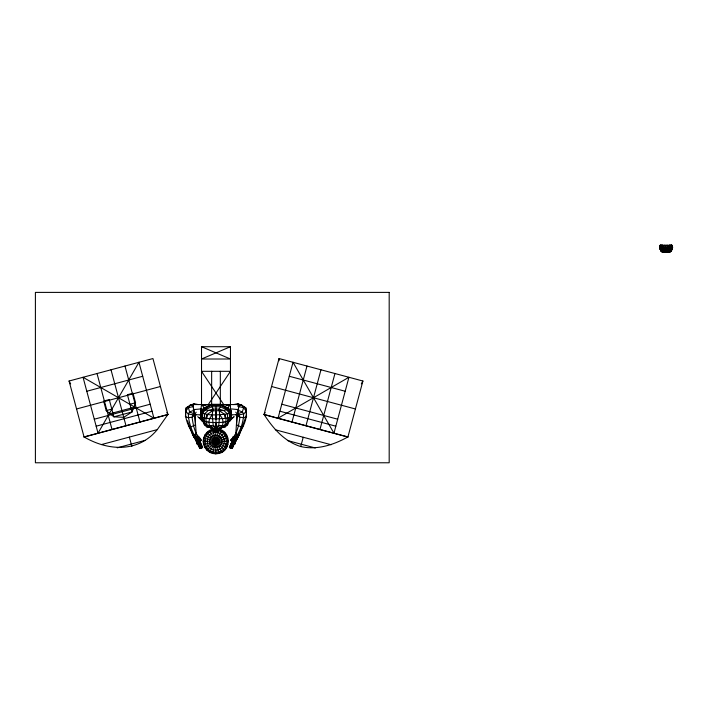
<?xml version="1.0" encoding="UTF-8"?>
<svg xmlns="http://www.w3.org/2000/svg" width="708" height="708" viewBox="0 0 708 708"><rect width="100%" height="100%" fill="white"/><g stroke="black" fill="none" stroke-linecap="round" stroke-linejoin="round"><path stroke-width="1.06" d="M215.993 431.774L215.993 404.534M210.825 404.976L201.523 404.631L200.727 411.198L201.745 412.835L203.125 420.924L204.285 424.641L207.444 425.676L215.993 426.207L215.993 422.596L223.073 422.331L228.861 420.924L230.242 412.835L231.251 411.198L230.463 408.932M201.523 408.932L200.399 415.366L202.32 417.348L205.931 418.384L215.993 418.941L215.993 410.844M199.691 444.066L201.054 448.376L201.665 448.226L201.435 447.66M233.684 404.587L237.667 403.728L241.694 405.109L245.791 407.79C249.535 422.764 236.684 434.827 232.144 448.049L230.312 448.226L230.542 447.66M661.422 248.313L662.104 251.119L661.139 251.42L659.564 247.596L659.785 245.49L660.962 245.225L662.414 249.72L663.777 251.42L667.219 252.464L664.945 252.464L665.37 249.72L664.662 245.225M661.175 248.393L661.139 251.42L659.564 247.596M238.224 410.375L242.375 411.888L243.649 413.923C243.304 423.649 239.552 434.013 232.357 440.845L231.056 440.659L231.074 439.827L236.083 433.898M240.003 405.224L241.694 405.109L243.57 407.693L242.375 411.888L238.171 413.799L239.897 417.242C238.87 425.384 236.985 433.553 231.684 439.978L231.675 440.81L231.074 439.827L232.64 440.624L231.056 440.659L231.074 439.827M230.888 440.473L232.357 440.845L234.534 437.305L237.87 434.615L239.401 434.632L246.552 414.861M242.791 425.738L242.773 426.694L240.941 426.818L236.552 424.827L237.145 415.658L239.897 417.242L243.791 417.658L246.552 416.676L245.791 407.79L242.649 406.569M279.005 360.753L279.041 358.549L362.912 381.019L347.929 436.933C333.601 444.881 317.175 450.332 300.732 446.544C284.412 441.571 273.031 428.305 264.066 414.454L279.041 358.549M660.281 249.437L659.785 245.49L660.785 245.225L660.635 245.906M207.072 417.401L207.178 414.472L212.488 410.844L223.878 410.543L227.799 409.348L227.525 407.967L223.817 406.365M220.108 404.764C222.445 403.613 219.63 408.578 219.011 409.118L219.754 414.702L218.692 426.154L215.993 428.207C206.966 429.437 200.55 420.817 201.417 412.428L204.178 408.941L211.143 404.303L220.834 404.303L227.799 408.596L230.95 412.083L231.118 415.994L229.764 419.57L228.1 421.8M204.373 422.703L201.355 418.685L201.435 416.738M210.993 404.613L212.975 409.118L212.232 414.702L213.285 426.154L215.993 428.207L220.808 427.889L227.702 424.641L229.657 417.348L229.436 413.437L226.879 409.95L220.471 406.746L211.506 406.746L205.099 409.95L202.541 413.437L202.32 417.348L203.125 420.924L208.904 422.331L215.993 422.596M232.286 444.066L230.923 448.376L231.693 448.014C232.136 442.801 237.437 439.597 237.87 434.615L235.755 434.163L237.1 414.906M227.445 415.985L227.542 414.03L223.878 410.543L219.011 409.118L212.975 409.118L208.099 410.543L204.435 414.03L204.276 421.517L205.674 425.234L215.993 429.88C224.578 428.128 231.525 421.596 230.56 412.428L227.799 408.941L220.984 404.613M227.542 414.03C219.126 414.596 209.656 416.233 201.745 412.835L204.178 409.348L210.957 405.427L221.02 405.427L227.799 409.348L230.242 412.835L227.542 414.03L227.702 421.517L226.303 425.234L215.993 426.207M231.481 414.791L237.578 414.72L239.03 404.551L192.957 404.551L194.399 414.72L200.506 414.791M219.754 414.702L222.516 418.72L223.073 422.331L222.454 425.933L220.808 427.889L224.533 425.676L225.834 421.959L226.047 418.384L224.799 414.472L219.489 410.844M233.436 438.509L233.144 442.385L230.852 447.252L229.392 447.562L232.905 439.429L239.401 434.632L239.755 432.491M222.914 406.277L227.905 407.711L231.251 411.198L231.578 415.366L230.445 418.941L228.162 421.773M215.152 431.774L214.179 428.632L214.754 429.844L217.223 429.844L217.807 428.632L216.825 431.774M187.478 420.791L192.585 434.632L197.815 442.27L196.098 440.323L197.249 443.916L197.957 444.323L197.213 444.128L197.647 443.739L197.957 444.323L197.213 444.128L196.054 440.695L196.647 440.04M662.431 252.198L662.75 249.712L661.936 247.384M663.555 252.34L663.741 250.853L661.183 250.535L661.706 252.101L664.281 252.429M233.136 437.579L233.242 436.748L234.879 437.995L233.366 439.544L230.011 447.713L231.259 447.394L237.826 435.624L239.401 434.632L239.065 434.216L239.446 434.482L235.923 440.695L234.764 444.128L234.029 444.323L234.33 443.739L234.764 444.128L234.029 444.323L234.729 443.916L235.879 440.323L235.339 440.04M232.357 440.845L234.383 438.482L234.534 437.305M203.205 441.279C203.24 435.721 207.17 430.597 212.533 429.128L219.046 453.439C231.127 450.775 231.127 431.791 219.046 429.128L212.533 453.439C207.17 451.969 203.24 446.845 203.205 441.279L228.365 441.279M204.072 438.146L204.072 444.42M235.472 414.72L237.578 414.72L239.03 404.551M239.065 434.216C237.941 437.163 236.012 443.509 231.843 442.084L230.1 446.022L232.074 442.093L230.728 445.102M667.502 245.225L666.989 252.305L669.75 249.72L671.228 245.225M671.379 245.225L672.379 245.49L672.104 249.251L671.025 251.42L670.051 251.119L670.972 247.375L672.104 249.251L671.025 251.42M670.051 251.119L670.972 247.375L671.883 249.437L672.6 247.596L672.379 245.49L671.202 245.225M292.015 421.95L306.998 366.036M305.998 425.694L320.981 369.78M300.732 446.544L303.219 437.252M319.972 429.437L334.955 373.532M228.011 421.171L230.631 418.685L231.605 415.109M670.228 247.384L670.635 245.941M200.293 446.837L198.833 446.739L196.966 441.358L192.532 434.482L192.072 431.491M668.547 247.384L667.697 249.72L669.184 246.393L666.812 251.42M231.684 439.978L231.498 440.624L232.366 440.261M672.6 247.596L672.104 249.251L670.556 249.074L671.06 247.375M212.232 414.702L209.462 418.72L208.904 422.331L209.533 425.933L211.179 427.889L207.444 425.676L206.143 421.959L205.931 418.384L207.178 414.472M669.963 248.163L668.396 251.42L663.777 251.42L662.723 249.72L661.378 249.535M232.1 446.244L231.693 446.837L232.728 446.81L234.41 442.093L239.401 434.632L234.136 442.261M199.913 446.73L198.904 446.544L199.408 446.35C199.709 448.668 196.859 442.438 196.966 441.358M232.074 446.73L233.144 446.739L232.074 446.73L233.074 446.544L235.012 441.358L238.242 436.615L233.144 442.385L230.109 447.058L231.259 447.394L230.109 447.058M230.312 447.713L232.144 448.049L231.392 447.766L230.923 448.376L232.02 447.943L233.808 443.217M135.564 402.746L132.024 411.968L123.75 417.339L113.882 416.826L106.209 410.613L103.66 401.073L109.262 399.569L113.882 416.826L132.024 411.968L127.405 394.71L133.007 393.214L135.564 402.746L129.962 404.25M670.556 249.074L672.051 246.897L670.264 247.136M232.728 446.81L239.446 434.482L238.915 434.34M232.569 446.35L232.304 446.987L233.074 446.544M204.028 438.128L205.285 435.216M221.878 451.828C229.728 447.536 229.817 435.013 221.852 430.783M226.339 447.368L227.144 445.412M230.445 447.252L230.011 447.713L231.1 447.394L233.074 443.217M200.922 440.659L200.904 439.827L199.337 440.624L200.922 440.659L198.328 436.845L197.098 437.995L199.621 440.845C203.886 440.491 196.647 435.039 195.727 433.765M236.33 439.447L238.605 435.093M200.904 439.827L200.302 440.81L200.293 439.978C194.992 433.553 193.107 425.384 192.08 417.242L193.806 413.799L189.602 411.888L188.408 407.693L190.284 405.109L194.311 403.728L198.302 404.587M265.137 412.525L264.066 414.454L347.929 436.933M361.301 383.913L362.912 381.019M231.056 440.659L233.242 436.748M227.454 423.145L228.967 420.472M209.497 452.182L222.082 430.384M669.52 245.225L666.794 249.72L665.37 249.72L662.644 245.225M213.506 429.526L212.17 427.995L213.471 430.446L214.754 430.703L217.223 430.703L218.666 428.402M667.786 251.305L669.21 250.437L671.237 247.375M208.302 404.551L230.463 371.311L201.523 371.311L223.684 404.551M233.144 442.385L237.826 435.624L234.454 437.898M196.505 414.72L194.399 414.72L196.178 412.18M157.3 429.606L167.92 414.454L152.937 358.549L69.065 381.019L84.048 436.933C108.165 451.04 138.131 452.819 157.3 429.606L101.421 444.58M670.972 247.375L669.21 250.437M668.892 247.384L670.511 245.225M205.24 435.19L208.86 431.384M230.312 448.226L230.781 447.615M191.974 405.224L190.284 405.109L186.186 407.79L185.425 416.676L188.186 417.658L192.08 417.242L195.886 414.295M237.897 436.703L238.844 435.509L238.233 435.438L237.702 437.199L238.242 436.615M227.427 423.517L233.622 416.985M218.48 429.526L219.816 427.995L217.135 431.668L214.843 431.668L213.471 430.446L214.17 430.296M229.392 447.562L229.834 447.111M200.727 411.198L204.072 407.711L208.064 406.56M218.365 429.216L219.604 427.959M206.895 450.182L224.684 432.384M220.144 427.667L225.303 426.853L227.702 424.641M207.612 425.782L214.391 428.995L210.453 427.455M234.26 416.676L228.516 420.871M201.674 447.713L199.833 448.049L200.585 447.766L201.054 448.376L199.833 448.049C195.24 434.854 182.54 422.694 186.186 407.79L189.337 406.569M234.383 438.482L237.826 435.624M199.01 442.173L197.815 442.27M207.214 432.712L212.648 429.57M192.912 434.216C193.665 437.951 198.842 442.102 199.258 446.81M194.833 415.658L195.426 424.827L191.036 426.818L189.204 426.694L189.186 425.738M221.524 427.455C210.949 431.969 223.932 427.145 225.215 425.234L226.303 425.234M204.895 447.571L226.684 434.995M198.541 438.509L201.966 447.713L200.718 447.394L202.488 446.907L202.585 447.562L200.718 447.394L194.151 435.624L192.532 434.482L196.833 441.827L197.567 442.093M198.904 443.217L200.886 447.394L202.488 446.907L199.081 439.429L192.585 434.632L193.24 434.473M192.647 404.675L194.311 403.728M200.886 447.394L201.966 447.713L198.833 442.385L198.355 442.465L200.143 442.084L201.7 446.102M217.834 429.216L222.507 427.066M210.019 405.569L204.462 407.967L200.983 411.454L200.399 415.366L201.541 418.941L203.161 420.428M230.463 410.888L230.463 346.708L201.523 359.009L230.463 359.009L201.523 346.708L201.523 404.551M233.711 443.589L234.419 444.252L235.879 440.323L234.614 440.898M221.852 427.446L215.993 429.88L210.126 427.446L206.674 426.853L204.285 424.641M212.984 430.8C201.045 433.438 203.577 452.678 215.79 452.129C228.003 452.678 230.534 433.438 218.595 430.8M221.852 451.784C216.25 455.058 208.479 452.987 205.24 447.368M193.753 410.375L189.602 411.888L188.328 413.923C188.576 426.269 195.435 437.155 200.284 448.014L201.054 448.376L199.957 447.943L198.169 443.217M194.62 414.251L192.833 414.879L188.328 413.923L185.505 411.304L188.408 407.693L193.187 406.551M234.481 441.057L235.144 441.827L233.631 442.084M215.993 418.941L226.047 418.384L229.657 417.348L231.578 415.366L230.994 411.454L227.525 407.967L230.463 404.631L221.162 404.976M86.792 391.25L142.706 376.267M76.561 408.976L160.424 386.506M106.209 410.613L111.82 409.109M110.05 413.72L133.794 407.357M94.279 419.207L150.193 404.224M96.155 426.198L152.07 411.215M84.048 436.933L167.92 414.454L166.849 412.525M84.084 437.066L167.955 414.596M117.254 447.828L145.211 440.332M203.638 444.536L227.941 438.031M194.886 414.906L196.222 434.163L193.089 434.703L194.107 434.615L199.621 440.845L201.099 440.473M197.523 437.898L194.151 435.624L198.833 442.385L201.125 447.252M198.435 437.677L198.736 436.748M197.674 442.385L198.506 442.385L193.744 435.438L193.142 435.509L196.355 440.624M199.337 440.624L200.913 440.243M198.833 446.739L200.125 446.429M200.718 447.394L201.7 447.155M199.833 448.049L201.054 447.854M227.356 405.286L230.463 404.631L226.33 405.401M230.923 447.854L232.144 448.049M217.223 430.703L218.515 430.446L217.807 430.296M232.498 442.066L231.843 442.084M237.853 405.613L241.694 405.109M215.79 432.455C204.444 432.022 204.444 450.545 215.79 450.111C227.135 450.545 227.135 432.022 215.79 432.455L215.79 453.863L219.046 453.439M670.786 249.535L669.414 249.712L669.733 252.198M669.547 250.712L670.98 250.535L670.458 252.101L667.874 252.429M660.06 249.251L661.599 249.074L662.104 251.119M193.24 409.64L201.523 408.861M659.785 245.49L662.83 245.225M197.364 440.898L196.054 440.695M200.143 442.084L199.222 442.013M660.502 245.225L671.662 245.225M661.52 247.384L670.635 247.384M662.414 249.72L669.75 249.72M663.387 250.437L660.113 246.897L661.9 247.136M664.945 252.464L667.219 252.464M201.523 346.708L230.463 346.708M204.09 417.941L204.639 417.941M227.339 417.941L227.887 417.941M205.931 418.384L207.037 418.384M224.949 418.384L226.047 418.384M204.276 421.517L205.196 421.517M206.143 421.959L207.063 421.959M224.923 421.959L225.834 421.959M205.674 425.234L206.771 425.234M209.533 425.933L211.665 425.933M220.312 425.933L222.454 425.933M206.674 426.853L209.391 426.853M222.586 426.853L225.303 426.853M212.488 410.844L205.099 409.95L204.178 409.348L204.462 407.967L201.523 404.631L205.656 405.401M234.171 442.27L232.967 442.173M669.334 245.225L672.379 245.49M230.463 408.861L238.738 409.64M210.126 427.446L211.834 427.667M190.284 405.109L193.169 405.489M212.533 453.439L215.79 453.863M201.523 404.631L204.621 405.286M237.835 406.33L243.57 407.693L246.472 411.304L243.649 413.923L239.145 414.879L237.357 414.251M231.065 440.243L232.64 440.624M231.852 446.429L233.144 446.739M231.259 447.394L229.657 447.005M193.735 436.615L194.426 436.792L193.735 436.615L196.612 440.934L197.567 444.252L198.09 444.208L197.647 443.739M289.28 376.267L345.185 391.25M271.553 386.506L355.425 408.976M281.784 404.224L337.698 419.207M279.917 411.215L335.822 426.198M264.022 414.596L347.894 437.066M275.288 429.765L331.158 444.739M287.368 440.491L315.326 447.987M203.638 438.031L227.941 444.536M212.63 428.154L214.754 430.703M218.94 429.517L221.878 430.738M194.107 434.615L200.479 440.624L200.293 439.978M209.471 427.066L214.143 429.216M197.718 416.676L203.462 420.871M663.768 251.42L665.308 252.163M237.667 403.728L240.162 405.144M204.895 434.995L226.684 447.571M198.904 446.544L199.674 446.987L199.408 446.35M664.378 251.305L662.945 250.437L662.945 248.402M210.816 427.021L213.356 428.862L212.019 427.809M211.878 404.764L211.143 404.303L204.178 408.596L201.028 412.083L200.86 415.994L202.222 419.57L204.435 422.543M663.821 248.72L662.98 246.393L665.352 251.42M194.151 435.624L198.612 439.544L198.833 442.385M198.983 417.738L204.55 423.517M206.895 432.384L224.684 450.182M212.382 427.959L213.612 429.216M202.143 447.111L202.585 447.562M193.142 435.509L194.081 436.703M207.214 449.854L204.028 444.438M201.205 447.615L201.665 448.226M661.653 245.225L663.263 247.384M661.741 248.145L662.838 249.676M235.799 412.18L237.578 414.72M663.812 248.428L664.467 249.72L663.617 247.384M209.497 430.384L222.082 452.182M203.01 420.472L204.019 422.26M69.065 381.019L70.676 383.913M193.373 435.093L195.647 439.447M226.294 435.216L227.507 438.146M661.599 249.074L660.856 245.225M200.382 415.109L201.355 418.685M124.98 366.036L139.963 421.95M129.36 437.093L131.847 446.385M111.006 369.78L125.98 425.694M97.023 373.532L112.006 429.437M192.957 404.551L194.399 414.72M197.452 437.305L197.603 438.482M668.414 250.853L668.609 252.34M204.435 414.03L204.585 416.968M230.542 416.738L230.631 418.685M224.799 414.472L224.914 417.401M199.612 440.261L199.621 440.845M666.078 245.225L666.078 252.535M230.463 416.853L230.463 420.756M220.33 371.311L220.33 404.551M211.648 371.311L211.648 404.551M201.523 419.941L201.523 420.756M209.789 439.677C207.435 447.306 220.02 450.677 221.79 442.889C224.144 435.261 211.559 431.889 209.789 439.677M212.727 440.464C217.046 454.235 223.356 430.694 212.727 440.464M293.024 362.292L278.04 418.207L348.938 377.276L333.955 433.181L293.024 362.292M138.954 362.292L98.031 433.181L83.048 377.276L153.937 418.207L138.954 362.292M238.578 434.606L237.87 434.615L238.578 434.606M389.188 292.395L35.4 292.395L35.4 462.775L389.188 462.775L389.188 292.395"/></g></svg>
